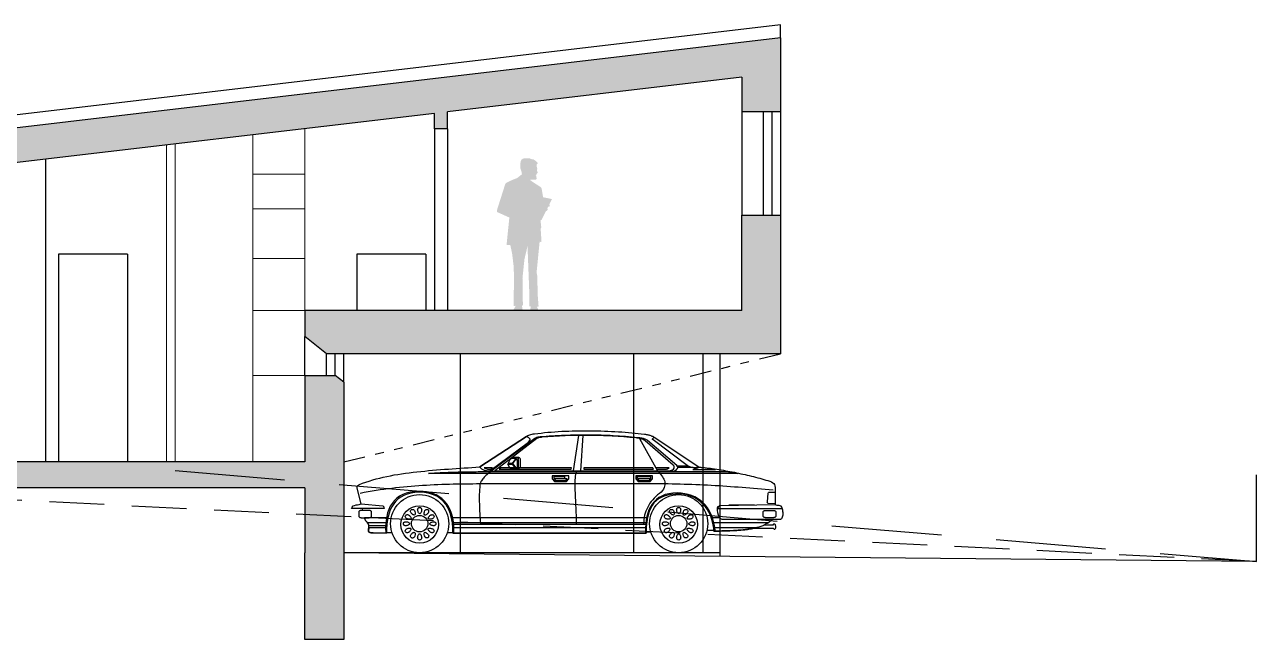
# Model space of a CAD drawing. Header units: millimetres. Extents: x 589 to 1175, y -455 to -172.
# Drawn here: x 1037.48 to 1051.72, y -382.71 to -375.61 of the extents above; entities that cross this region are included whole.
import ezdxf

# ---------------------------------------------------------------- set-up
doc = ezdxf.new("R2010")
doc.units = ezdxf.units.MM
doc.linetypes.add('DASHED', pattern=[19.05, 12.7, -6.35])
doc.linetypes.add('DIVIDE', pattern=[1.25, 0.5, -0.25, 0, -0.25, 0, -0.25])
for name, color, linetype in [('dveře', 3, 'Continuous'), ('pohled', 4, 'Continuous'), ('SRAFA', 251, 'Continuous'), ('stafaz', 252, 'Continuous'), ('ZARIZOVAKY', 251, 'Continuous'), ('ZDIVO', 1, 'Continuous')]:
    doc.layers.add(name, color=color, linetype=linetype)

# ---------------------------------------------------------------- blocks, each defined once
blk = doc.blocks.new('A$C6856461F')
for points in [[(-369.1, 79), (-365.3, 80.4), (-361.5, 81.7), (-357.6, 82.9), (-353.7, 84.2), (-349.7, 85.3), (-345.6, 86.3), (-341.5, 87.3), (-337.4, 88.2), (-333.1, 89), (-328.9, 89.9), (-324.6, 90.6), (-320.2, 91.2), (-315.8, 91.9), (-311.5, 92.5), (-307, 93.1), (-302.5, 93.6), (-298.1, 94.1), (-293.5, 94.5), (-289, 94.9), (-284.5, 95.4), (-280, 95.7), (-275.4, 96.1), (-270.8, 96.5), (-266.2, 96.7), (-261.7, 97.1), (-257.1, 97.3), (-252.6, 97.7), (-248, 98), (-243.5, 98.3), (-239, 98.6), (-234.5, 98.9), (-230, 99.3), (-175.8, 134.3), (-175.1, 134.9), (-174.3, 135.5), (-173.3, 136), (-172.1, 136.4), (-170.7, 136.7), (-169.4, 137.1), (-168, 137.3), (-166.6, 137.5), (-162.8, 138), (-159, 138.4), (-155.1, 138.8), (-151.2, 139.2), (-147.3, 139.5), (-143.3, 139.8), (-139.3, 140.1), (-135.2, 140.4), (-131.2, 140.5), (-127.1, 140.7), (-122.9, 140.8), (-118.8, 140.9), (-114.7, 141), (-110.5, 141), (-106.4, 141), (-102.2, 141), (-98.1, 141), (-94, 140.9), (-89.9, 140.8), (-85.8, 140.6), (-81.7, 140.5), (-77.7, 140.3), (-73.7, 140.1), (-69.7, 139.9), (-65.7, 139.6), (-61.9, 139.3), (-58, 139), (-54.2, 138.7), (-50.4, 138.3), (-46.8, 138), (-43.2, 137.5), (-39.6, 137.1), (-38.4, 137), (-37.4, 136.8), (-36.4, 136.7), (-35.5, 136.4), (-34.6, 136.2), (-33.8, 136), (-33.1, 135.8), (-32.2, 135.6), (-31.6, 135.3), (-30.8, 134.9), (-30, 134.6), (-29.3, 134.2), (-28.5, 133.7), (-27.6, 133.2), (-26.8, 132.6), (-25.8, 132), (23.5, 99.2), (26.1, 98.9), (28.7, 98.6), (31.2, 98.2), (33.8, 97.9), (36.4, 97.6), (39, 97.2), (41.5, 96.9), (44, 96.5), (46.6, 96.1), (49.1, 95.7), (51.7, 95.3), (54.3, 94.8), (56.7, 94.4), (59.3, 93.9), (61.8, 93.4), (64.4, 93), (66.8, 92.5), (69.4, 92), (71.8, 91.4), (74.3, 90.9), (76.8, 90.3), (79.2, 89.8), (81.7, 89.2), (84.2, 88.6), (86.6, 88.1), (89, 87.5), (91.4, 86.8), (93.8, 86.2), (96.2, 85.5), (98.6, 84.8), (101, 84.1), (103.3, 83.4), (105.6, 82.7), (107.5, 81.8), (109, 81), (110.1, 80), (110.9, 78.8), (111.3, 77.3), (111.6, 75.5), (111.7, 73.4), (111.7, 55.3)], [(-230, 99.3), (-229.6, 98.6), (-229.1, 98.1), (-228.5, 97.6), (-227.9, 97.1), (-227.2, 96.7), (-226.5, 96.3), (-225.7, 96), (-224.9, 95.6), (-224.1, 95.4), (-223.2, 95.1), (-222.4, 94.9), (-221.5, 94.8), (-220.7, 94.7), (-219.8, 94.7), (-219, 94.7), (-218.2, 94.7), (-173.7, 128), (-172.3, 129.3), (-171.7, 130.5), (-171.7, 131.4), (-172.3, 132.2), (-173.1, 132.9), (-174, 133.4), (-175.1, 133.8), (-176, 134.2), (-230, 99.3)], [(-216.8, 94.4), (-6.7, 94.4), (-5.4, 94.5), (-4.1, 94.9), (-2.9, 95.6), (-1.9, 96.5), (-1.2, 97.4), (-0.9, 98.5), (-1.2, 99.7), (-2.1, 101), (-35.8, 129.7), (-36.5, 130.1), (-37.1, 130.5), (-37.8, 130.8), (-38.5, 131.1), (-39.2, 131.4), (-39.9, 131.6), (-40.5, 131.9), (-41.2, 132.1), (-42, 132.2), (-42.7, 132.4), (-43.4, 132.5), (-44.2, 132.6), (-44.9, 132.7), (-45.7, 132.9), (-46.4, 132.9), (-47.3, 133), (-50.8, 133.4), (-54.3, 133.6), (-57.9, 134), (-61.5, 134.3), (-65, 134.5), (-68.5, 134.7), (-72, 134.9), (-75.6, 135.1), (-79.2, 135.4), (-82.7, 135.5), (-86.2, 135.6), (-89.7, 135.8), (-93.3, 135.8), (-96.8, 135.9), (-100.4, 136), (-103.9, 136), (-107.4, 136), (-110.9, 136), (-114.4, 136), (-118, 136), (-121.5, 135.9), (-125, 135.8), (-128.6, 135.7), (-132.1, 135.6), (-135.6, 135.4), (-139.1, 135.3), (-142.6, 135.1), (-146.1, 134.9), (-149.6, 134.6), (-153.1, 134.4), (-156.6, 134), (-160.1, 133.8), (-161, 133.7), (-161.8, 133.6), (-162.7, 133.5), (-163.5, 133.4), (-164.2, 133.2), (-164.9, 132.9), (-165.6, 132.6), (-166.3, 132.2), (-216.8, 94.4)], [(-212.4, 94.8), (-10.6, 94.8), (-9.4, 94.9), (-8.2, 95.4), (-6.9, 96), (-6, 96.8), (-5.3, 97.8), (-5, 98.9), (-5.3, 100), (-6.2, 101.3), (-38.6, 129.5), (-39.2, 129.9), (-39.9, 130.3), (-40.5, 130.5), (-41.1, 130.9), (-41.8, 131.1), (-42.5, 131.4), (-43.1, 131.6), (-43.8, 131.8), (-44.5, 131.9), (-45.2, 132.1), (-45.9, 132.3), (-46.6, 132.3), (-47.3, 132.5), (-48.1, 132.6), (-48.8, 132.7), (-49.6, 132.7), (-53, 133.1), (-56.4, 133.4), (-59.8, 133.6), (-63.2, 133.9), (-66.6, 134.2), (-70, 134.4), (-73.4, 134.7), (-76.8, 134.8), (-80.2, 135), (-83.6, 135.1), (-87, 135.3), (-90.3, 135.4), (-93.8, 135.5), (-97.1, 135.6), (-100.6, 135.6), (-103.9, 135.7), (-107.4, 135.7), (-110.7, 135.7), (-114.1, 135.7), (-117.5, 135.6), (-120.9, 135.6), (-124.2, 135.5), (-127.7, 135.4), (-131, 135.3), (-134.4, 135.1), (-137.8, 134.9), (-141.1, 134.8), (-144.5, 134.5), (-147.9, 134.3), (-151.3, 134), (-154.6, 133.8), (-158, 133.5), (-158.8, 133.4), (-159.6, 133.4), (-160.4, 133.2), (-161.1, 133.1), (-161.9, 132.9), (-162.6, 132.6), (-163.3, 132.3), (-163.9, 131.9), (-212.4, 94.8)], [(-121.4, 94.8), (-115.5, 135.6)], [(-113.1, 94.8), (-110.3, 135.6)], [(-45.1, 132), (-24.4, 94.7)], [(23.5, 99.3), (22.8, 99), (22.2, 98.7), (21.4, 98.5), (20.6, 98.4), (19.7, 98.3), (18.8, 98.3), (17.8, 98.3), (16.9, 98.4), (15.9, 98.5), (15, 98.7), (14, 99), (13.1, 99.3), (12.2, 99.6), (11.4, 100), (10.6, 100.5), (9.9, 101), (-29.6, 130.4), (-30.1, 130.8), (-30.3, 131.2), (-30.2, 131.6), (-30, 132.1), (-29.6, 132.5), (-29.1, 132.9), (-28.6, 133.3), (-28.1, 133.6), (23.5, 99.3)], [(-194.8, 97.3), (-197.4, 102.3), (-192.4, 102.3), (-189.1, 97.8), (-194.8, 97.3)], [(-188.2, 108.9), (-192.5, 103.2), (-197.2, 103.2), (-194.6, 107.8), (-194.3, 108.1), (-194.1, 108.5), (-193.9, 108.7), (-193.5, 108.9), (-193.3, 109.1), (-192.9, 109.3), (-192.4, 109.4), (-191.9, 109.4), (-188.2, 108.9)], [(-191.7, 110), (-186, 109.2), (-185.6, 109), (-185.4, 108.7), (-185.3, 108.3), (-185.4, 107.8), (-185.4, 99), (-185.6, 98.4), (-185.8, 98), (-186.4, 97.6), (-187.1, 97.3), (-186, 97.5), (-185.2, 97.8), (-184.5, 98), (-183.9, 98.3), (-183.4, 98.6), (-183.2, 99), (-183, 99.5), (-182.9, 100), (-182.9, 107.6), (-183, 108.3), (-183.2, 108.9), (-183.4, 109.3), (-183.8, 109.6), (-184.3, 109.8), (-184.8, 110), (-185.4, 110), (-186.1, 110), (-191.7, 110)], [(-186.5, 107.7), (-186.5, 98.2), (-188, 98.2), (-191.5, 103), (-188.2, 107.7), (-186.5, 107.7)], [(-1.4, 100.4), (10.7, 100.4), (11.3, 100.1), (11.7, 99.9), (12.3, 99.6), (12.8, 99.4), (13.3, 99.2), (13.9, 99), (14.4, 98.8), (15, 98.6), (-0.6, 98.6), (-0.8, 99.1), (-1, 99.5), (-1.2, 100), (-1.4, 100.4)], [(56.3, 94), (57, 93.8), (57.8, 93.7), (58.5, 93.6), (59.3, 93.4), (60, 93.3), (60.8, 93.2), (61.5, 93), (62.3, 92.9), (63, 92.7), (63.7, 92.6), (64.5, 92.5), (65.2, 92.3), (66, 92.2), (66.8, 92), (67.5, 91.9), (68.3, 91.7), (-289.3, 91.7), (-287, 91.9), (-284.7, 92.1), (-282.4, 92.2), (-280.1, 92.3), (-277.8, 92.5), (-275.5, 92.6), (-273.2, 92.7), (-270.9, 92.8), (-268.6, 92.9), (-266.3, 93), (-264, 93.1), (-261.7, 93.2), (-259.4, 93.2), (-257.1, 93.3), (-254.8, 93.4), (-252.5, 93.4), (-250.1, 93.5), (-247.9, 93.6), (-245.5, 93.6), (-243.3, 93.6), (-240.9, 93.6), (-238.6, 93.7), (-236.3, 93.7), (-234, 93.7), (-231.7, 93.8), (-229.5, 93.8), (-227.1, 93.8), (-224.9, 93.8), (-222.6, 93.8), (-220.3, 93.8), (-218.1, 93.8), (-215.8, 93.8), (-5, 93.8), (-4.2, 93.8), (-3.4, 93.8), (-2.5, 93.8), (-1.7, 93.8), (-0.9, 93.8), (-0.1, 93.9), (0.7, 93.9), (1.4, 94), (56.3, 94)], [(-217.1, 93.7), (-218.3, 92.9), (-219.5, 92), (-220.6, 91.1), (-221.7, 90.2), (-222.8, 89.3), (-223.8, 88.4), (-224.8, 87.5), (-225.7, 86.4), (-226.5, 85.5), (-227.3, 84.4), (-228, 83.3), (-228.6, 82.2), (-229.1, 80.9), (-229.5, 79.7), (-229.8, 78.5), (-230, 77.1), (-230.4, 71.5), (-230.5, 66.1), (-230.5, 60.5), (-230.4, 55), (-230.1, 49.5), (-229.7, 43.9), (-229.3, 38.4), (-228.9, 32.9)], [(-224.8, 98.1), (-223.9, 97.7), (-223, 97.3), (-221.9, 97), (-221, 96.8), (-219.9, 96.7), (-218.9, 96.6), (-217.9, 96.5), (-217, 96.6), (-215, 98.1), (-224.8, 98.1)], [(-195.2, 98.1), (-205.6, 98.1), (-207.5, 96.7), (-124.2, 96.7), (-124, 98.1), (-184.3, 98.1), (-184.3, 98.1), (-195.2, 98.1)], [(-185.8, 98), (-189.3, 98.1), (-189.3, 98.1), (-185.8, 98)], [(-143.4, 82.5), (-129.5, 82.5), (-126.8, 85.3), (-126.8, 88.8), (-146.1, 88.8), (-146.1, 85.3), (-143.4, 82.5)], [(-144, 85.7), (-144, 88.2), (-131.9, 88.2), (-131.9, 85.6)], [(-144, 85.6), (-142.5, 83.6), (-130.3, 83.6), (-129, 85.6), (-144, 85.6)], [(-118.3, 93.6), (-119.5, 88.4), (-120.1, 82), (-120.1, 74.6), (-119.8, 66.5), (-119.4, 57.9), (-118.9, 49.3), (-118.5, 40.8), (-118.3, 32.9)], [(-109.5, 98.1), (-109.6, 96.7), (-29.2, 96.7), (-29.9, 98.1), (-109.5, 98.1)], [(-46.9, 82.5), (-32.9, 82.5), (-30.3, 85.3), (-30.3, 88.8), (-49.5, 88.8), (-49.5, 85.3), (-46.9, 82.5)], [(-47.4, 85.7), (-47.4, 88.2), (-32.4, 88.2), (-32.4, 85.6)], [(-47.4, 85.6), (-45.9, 83.6), (-33.7, 83.6), (-32.4, 85.6), (-47.4, 85.6)], [(-23.3, 93.6), (-22.1, 92.3), (-20.9, 90.8), (-19.8, 89.4), (-18.8, 87.9), (-17.9, 86.4), (-17.1, 84.9), (-16.5, 83.4), (-16.1, 81.8), (-15.9, 80.3), (-15.9, 78.6), (-16.2, 77), (-16.7, 75.3), (-17.6, 73.7), (-18.7, 72), (-20.2, 70.2), (-22.1, 68.5), (-24.3, 66.8), (-26.3, 65), (-28.2, 63.2), (-30, 61.3), (-31.6, 59.3), (-33.1, 57.2), (-34.5, 55.1), (-35.7, 52.8), (-36.8, 50.6), (-37.8, 48.2), (-38.6, 45.8), (-39.3, 43.3), (-39.8, 40.7), (-40.2, 38.2), (-40.4, 35.5), (-40.5, 32.9)], [(-26.3, 98.1), (-25.5, 96.7), (-14.6, 96.7), (-14, 96.8), (-13.4, 96.9), (-13, 97.1), (-12.4, 97.2), (-12, 97.4), (-11.6, 97.6), (-11.3, 97.8), (-10.9, 98.1), (-26.3, 98.1)], [(42.7, 96.2), (41.4, 96.5), (40, 96.7), (38.6, 96.9), (37.3, 97), (36, 97.2), (34.8, 97.3), (33.5, 97.5), (32.3, 97.7), (31.1, 97.8), (29.9, 98), (28.7, 98), (27.6, 98.2), (26.6, 98.2), (25.5, 98.4), (24.4, 98.4), (23.5, 98.5), (22.6, 98.2), (21.8, 97.9), (21, 97.6), (20.1, 97.3), (19.2, 97.1), (18.3, 96.8), (17.4, 96.5), (16.5, 96.2), (42.7, 96.2)], [(-367, 56.6), (-371.6, 74.8), (-371.6, 75.5), (-371.6, 76.2), (-371.4, 76.9), (-371.1, 77.4), (-370.7, 77.9), (-370.2, 78.3), (-369.6, 78.7), (-369.1, 79)], [(109.3, 72.2), (104.8, 72.6), (100.2, 73), (95.7, 73.4), (91.2, 73.8), (86.7, 74.2), (82.3, 74.6), (77.8, 74.9), (73.3, 75.3), (68.9, 75.7), (64.5, 76), (60, 76.3), (55.6, 76.6), (51.1, 76.9), (46.7, 77.2), (42.3, 77.4), (37.8, 77.7), (33.3, 78), (28.9, 78.2), (24.4, 78.4), (19.9, 78.6), (15.4, 78.8), (10.8, 79), (6.3, 79.1), (1.7, 79.2), (-2.9, 79.3), (-7.5, 79.4), (-12.1, 79.5), (-16.8, 79.5), (-21.5, 79.6), (-26.3, 79.6), (-31, 79.6), (-35.8, 79.5), (-224.5, 79.5), (-229.1, 79.5), (-233.6, 79.5), (-238.1, 79.4), (-242.6, 79.4), (-247.2, 79.4), (-251.6, 79.3), (-256.1, 79.2), (-260.6, 79.2), (-265, 79), (-269.5, 79), (-273.9, 78.8), (-278.4, 78.6), (-282.8, 78.4), (-287.2, 78.2), (-291.6, 77.9), (-296.1, 77.7), (-300.5, 77.4), (-304.9, 77), (-309.3, 76.7), (-313.8, 76.4), (-318.2, 75.9), (-322.7, 75.5), (-327.2, 74.9), (-331.6, 74.4), (-336.2, 73.8), (-340.7, 73.3), (-345.2, 72.6), (-349.7, 71.9), (-354.3, 71.1), (-358.9, 70.4), (-363.5, 69.6), (-368.1, 68.7)], [(109.3, 72.2), (104.8, 72.6), (100.2, 73), (95.7, 73.4), (91.2, 73.8), (86.7, 74.2), (82.3, 74.6), (77.8, 74.9), (73.3, 75.3), (68.9, 75.7), (64.5, 76), (60, 76.3), (55.6, 76.6), (51.1, 76.9), (46.7, 77.2), (42.3, 77.4), (37.8, 77.7), (33.3, 78), (28.9, 78.2), (24.4, 78.4), (19.9, 78.6), (15.4, 78.8), (10.8, 79), (6.3, 79.1), (1.7, 79.2), (-2.9, 79.3), (-7.5, 79.4), (-12.1, 79.5), (-16.8, 79.5), (-21.5, 79.6), (-26.3, 79.6), (-31, 79.6), (-35.8, 79.5), (-224.5, 79.5), (-229.1, 79.5), (-233.6, 79.5), (-238.1, 79.4), (-242.6, 79.4), (-247.2, 79.4), (-251.6, 79.3), (-256.1, 79.2), (-260.6, 79.2), (-265, 79), (-269.5, 79), (-273.9, 78.8), (-278.4, 78.6), (-282.8, 78.4), (-287.2, 78.2), (-291.6, 77.9), (-296.1, 77.7), (-300.5, 77.4), (-304.9, 77), (-309.3, 76.7), (-313.8, 76.4), (-318.2, 75.9), (-322.7, 75.5), (-327.2, 74.9), (-331.6, 74.4), (-336.2, 73.8), (-340.7, 73.3), (-345.2, 72.6), (-349.7, 71.9), (-354.3, 71.1), (-358.9, 70.4), (-363.5, 69.6), (-368.1, 68.7)], [(108.2, 38.6), (107.9, 38.3), (106.5, 36.9), (105, 35.6), (103.3, 34.4), (101.5, 33.3), (99.5, 32.2), (97.3, 31.3), (95.2, 30.5), (92.8, 29.8), (90.4, 29.2), (87.9, 28.5), (85.3, 28), (82.7, 27.6), (80, 27.2), (77.3, 26.8), (74.6, 26.5), (71.8, 26.2), (69, 26), (66.3, 25.9), (63.5, 25.7), (60.7, 25.5), (58, 25.4), (55.4, 25.3), (52.8, 25.2), (50.1, 25.2), (47.7, 25.1), (45.3, 25), (42.9, 24.9), (40.8, 24.8), (40.6, 28.5), (40.1, 32.2), (39.3, 35.9), (38.1, 39.6), (36.7, 43.3), (34.9, 46.9), (32.8, 50.3), (30.5, 53.5), (27.7, 56.6), (24.8, 59.3), (21.5, 61.8), (18, 63.9), (14.2, 65.6), (10.1, 66.9), (5.8, 67.7), (1.2, 68), (-3.8, 67.8), (-8.4, 67.4), (-12.7, 66.6), (-16.6, 65.4), (-20.1, 64), (-23.3, 62.2), (-26.1, 60), (-28.5, 57.6), (-30.7, 54.6), (-32.6, 51.3), (-34.2, 47.6), (-35.4, 43.5), (-36.4, 39), (-37, 34), (-37.4, 28.6), (-37.5, 22.8), (-260.9, 22.8), (-261, 26.1), (-261.1, 29.6), (-261.4, 33.3), (-262, 37.2), (-262.8, 41.2), (-263.9, 45.1), (-265.3, 48.9), (-267.1, 52.6), (-269.3, 56.2), (-272, 59.4), (-275.2, 62.4), (-278.9, 64.9), (-283.2, 67), (-288.1, 68.6), (-293.7, 69.6), (-299.9, 69.9), (-305, 69.7), (-309.6, 69), (-313.9, 67.8), (-317.7, 66.3), (-321.1, 64.4), (-324.3, 62.2), (-327, 59.5), (-329.4, 56.5), (-331.5, 53.2), (-333.3, 49.6), (-334.7, 45.7), (-335.9, 41.6), (-336.8, 37.2), (-337.4, 32.6), (-337.7, 27.8), (-337.9, 22.8), (-353.2, 23), (-354.7, 23), (-356, 23.1), (-356.9, 23.5), (-357.7, 23.9), (-358.2, 24.6), (-358.5, 25.4), (-358.5, 26.5), (-358.3, 27.8), (-358.1, 29.4), (-358.1, 30.7), (-358.3, 32), (-358.7, 33.1), (-359.3, 34.2), (-360.1, 35.3), (-361, 36.2), (-362.1, 37.2), (-362.9, 40.5)], [(-267.4, 23.5), (-259.9, 23.5), (-259.9, 29.6), (-260.3, 35.3), (-261.1, 40.5), (-262.4, 45.3), (-264, 49.6), (-266, 53.5), (-268.4, 57), (-271, 60.1), (-273.9, 62.8), (-277.1, 65.1), (-280.4, 67), (-284, 68.5), (-287.7, 69.6), (-291.5, 70.4), (-295.5, 70.8), (-299.4, 70.9), (-305.1, 70.7), (-310.2, 70.1), (-314.8, 69), (-319, 67.4), (-322.7, 65.4), (-325.9, 63), (-328.8, 60.2), (-331.3, 57.1), (-333.3, 53.7), (-335.1, 50), (-336.4, 46), (-337.4, 41.8), (-338.1, 37.5), (-338.6, 32.9), (-338.7, 28.3), (-338.6, 23.5)], [(-299.4, 67.2), (-296, 67), (-292.7, 66.5), (-289.5, 65.7), (-286.4, 64.6), (-283.5, 63.2), (-280.7, 61.5), (-278.1, 59.5), (-275.7, 57.3), (-273.5, 54.9), (-271.6, 52.4), (-269.9, 49.6), (-268.5, 46.6), (-267.3, 43.6), (-266.5, 40.4), (-266, 37), (-265.8, 33.6), (-266, 30.2), (-266.5, 26.8), (-267.3, 23.7), (-268.5, 20.6), (-269.9, 17.6), (-271.6, 14.8), (-273.5, 12.3), (-275.7, 9.9), (-278.1, 7.7), (-280.7, 5.8), (-283.5, 4), (-286.4, 2.7), (-289.5, 1.5), (-292.7, 0.7), (-296, 0.2), (-299.4, 0), (-302.9, 0.2), (-306.2, 0.7), (-309.4, 1.5), (-312.5, 2.7), (-315.4, 4), (-318.2, 5.8), (-320.8, 7.7), (-323.2, 9.9), (-325.4, 12.3), (-327.3, 14.8), (-329, 17.6), (-330.4, 20.6), (-331.6, 23.7), (-332.4, 26.8), (-332.9, 30.2), (-333.1, 33.6), (-332.9, 37), (-332.4, 40.4), (-331.6, 43.6), (-330.4, 46.6), (-329, 49.6), (-327.3, 52.4), (-325.4, 54.9), (-323.2, 57.3), (-320.8, 59.5), (-318.2, 61.5), (-315.4, 63.2), (-312.5, 64.6), (-309.4, 65.7), (-306.2, 66.5), (-302.9, 67), (-299.4, 67.2)], [(32.7, 26.1), (42.2, 26.3), (41.4, 31.5), (40.3, 36.3), (39, 40.7), (37.3, 44.9), (35.4, 48.7), (33.2, 52.1), (30.8, 55.4), (28.1, 58.2), (25.2, 60.6), (22, 62.8), (18.6, 64.7), (15, 66.3), (11.2, 67.4), (7.1, 68.3), (2.9, 68.9), (-1.6, 69.1), (-6.7, 68.9), (-11.3, 68.3), (-15.5, 67.2), (-19.3, 65.6), (-22.7, 63.8), (-25.7, 61.6), (-28.4, 59), (-30.7, 56.1), (-32.7, 53), (-34.3, 49.5), (-35.7, 45.8), (-36.7, 41.8), (-37.5, 37.6), (-38, 33.3), (-38.3, 28.7), (-38.3, 24)], [(0, 67.2), (3.4, 67), (6.8, 66.5), (9.9, 65.7), (13, 64.6), (16, 63.2), (18.8, 61.5), (21.3, 59.5), (23.7, 57.3), (25.9, 54.9), (27.9, 52.4), (29.6, 49.6), (30.9, 46.6), (32.1, 43.6), (32.9, 40.4), (33.4, 37), (33.6, 33.6), (33.4, 30.2), (32.9, 26.8), (32.1, 23.7), (30.9, 20.6), (29.6, 17.6), (27.9, 14.8), (25.9, 12.3), (23.7, 9.9), (21.3, 7.7), (18.8, 5.8), (16, 4), (13, 2.7), (9.9, 1.5), (6.8, 0.7), (3.4, 0.2), (0, 0), (-3.4, 0.2), (-6.8, 0.7), (-9.9, 1.5), (-13, 2.7), (-16, 4), (-18.8, 5.8), (-21.3, 7.7), (-23.7, 9.9), (-25.9, 12.3), (-27.9, 14.8), (-29.6, 17.6), (-30.9, 20.6), (-32.1, 23.7), (-32.9, 26.8), (-33.4, 30.2), (-33.6, 33.6), (-33.4, 37), (-32.9, 40.4), (-32.1, 43.6), (-30.9, 46.6), (-29.6, 49.6), (-27.9, 52.4), (-25.9, 54.9), (-23.7, 57.3), (-21.3, 59.5), (-18.8, 61.5), (-16, 63.2), (-13, 64.6), (-9.9, 65.7), (-6.8, 66.5), (-3.4, 67), (0, 67.2)], [(111.7, 56.7), (103.6, 56.9), (103, 57.1), (102.6, 57.6), (102.5, 58.2), (102.6, 58.9), (103.7, 68.9), (104, 69.5), (104.4, 69.9), (105, 70.2), (105.6, 70.2), (111.7, 70.2), (111.7, 56.7)], [(-340.5, 51), (-378.1, 51.1), (-377.5, 52.8), (-376.3, 54.1), (-374.7, 54.8), (-372.9, 55.3), (-371.1, 55.6), (-369.4, 55.8), (-368, 56.1), (-367.2, 56.6), (-341.9, 54.1), (-341.4, 53.8), (-341, 53.2), (-340.7, 52.3), (-340.5, 51)], [(-357.8, 49), (-366.9, 49), (-367.5, 49), (-368.1, 48.8), (-368.5, 48.6), (-368.9, 48.4), (-369.3, 48), (-369.6, 47.7), (-369.7, 47.3), (-369.8, 46.8), (-369.8, 42.8), (-369.7, 42.3), (-369.6, 41.9), (-369.3, 41.5), (-368.9, 41.2), (-368.5, 40.9), (-368.1, 40.7), (-367.5, 40.6), (-366.9, 40.5), (-357.8, 40.5), (-357.2, 40.6), (-356.7, 40.7), (-356.2, 40.9), (-355.7, 41.2), (-355.4, 41.5), (-355.1, 41.9), (-354.9, 42.3), (-354.9, 42.8), (-354.9, 46.8), (-354.9, 47.3), (-355.1, 47.7), (-355.4, 48), (-355.7, 48.4), (-356.2, 48.6), (-356.7, 48.8), (-357.2, 49), (-357.8, 49)], [(-365.1, 49), (-365.6, 51.1)], [(-315.7, 43), (-315.4, 43.4), (-315.1, 43.7), (-314.7, 43.9), (-314.2, 44), (-313.8, 44.1), (-313.3, 44.1), (-312.8, 44), (-312.3, 43.8), (-311.9, 43.4), (-311.2, 42.9), (-310.7, 42.4), (-310.2, 41.8), (-309.7, 41.2), (-309.4, 40.5), (-309.3, 40), (-309.4, 39.5), (-309.7, 39.2), (-310.3, 39), (-311, 38.9), (-311.8, 39), (-312.6, 39), (-313.4, 39.2), (-314.1, 39.4), (-314.6, 39.7), (-315.4, 40.4), (-315.8, 41.2), (-316, 42.1), (-315.7, 43)], [(-308.8, 49.9), (-308.4, 50.1), (-308, 50.2), (-307.5, 50.2), (-307.1, 50.1), (-306.6, 49.9), (-306.2, 49.6), (-305.8, 49.3), (-305.5, 48.8), (-305, 47.6), (-304.6, 46.1), (-304.6, 44.6), (-305.1, 43.7), (-305.6, 43.6), (-306.1, 43.7), (-306.8, 44), (-307.5, 44.4), (-308.1, 44.9), (-308.7, 45.5), (-309.2, 46), (-309.5, 46.5), (-309.9, 47.5), (-309.9, 48.4), (-309.5, 49.3), (-308.8, 49.9)], [(-299.4, 43.2), (-297.5, 43), (-295.7, 42.5), (-294.1, 41.6), (-292.7, 40.4), (-291.6, 39), (-290.7, 37.4), (-290.1, 35.6), (-289.9, 33.7), (-290.1, 31.8), (-290.7, 30), (-291.6, 28.3), (-292.7, 27), (-294.1, 25.8), (-295.7, 24.9), (-297.5, 24.3), (-299.4, 24.1), (-301.4, 24.3), (-303.2, 24.9), (-304.8, 25.8), (-306.2, 27), (-307.3, 28.3), (-308.2, 30), (-308.8, 31.8), (-309, 33.7), (-308.8, 35.6), (-308.2, 37.4), (-307.3, 39), (-306.2, 40.4), (-304.8, 41.6), (-303.2, 42.5), (-301.4, 43), (-299.4, 43.2)], [(-299.4, 52.5), (-298.9, 52.4), (-298.5, 52.3), (-298.1, 52.1), (-297.7, 51.7), (-297.5, 51.3), (-297.3, 50.9), (-297.1, 50.4), (-297, 49.9), (-297.1, 49.3), (-297.2, 48.6), (-297.4, 47.7), (-297.7, 47), (-298, 46.3), (-298.4, 45.8), (-298.8, 45.3), (-299.2, 45.2), (-299.7, 45.3), (-300.2, 45.8), (-300.6, 46.3), (-301, 47), (-301.3, 47.7), (-301.5, 48.6), (-301.6, 49.3), (-301.7, 49.9), (-301.6, 50.4), (-301.5, 50.9), (-301.3, 51.3), (-301, 51.7), (-300.7, 52.1), (-300.3, 52.3), (-299.9, 52.4), (-299.4, 52.5)], [(-290, 49.9), (-289.3, 49.3), (-289, 48.4), (-289, 47.5), (-289.3, 46.5), (-289.6, 46), (-290.1, 45.4), (-290.7, 44.9), (-291.2, 44.3), (-291.9, 43.8), (-292.5, 43.6), (-293.1, 43.4), (-293.5, 43.6), (-294, 44.5), (-294, 46), (-293.8, 47.5), (-293.3, 48.8), (-293, 49.2), (-292.7, 49.5), (-292.2, 49.8), (-291.8, 50), (-291.4, 50.1), (-290.9, 50.1), (-290.5, 50.1), (-290, 49.9)], [(-283.1, 43), (-282.8, 42.1), (-282.9, 41.2), (-283.4, 40.3), (-284.1, 39.7), (-284.7, 39.4), (-285.4, 39.2), (-286.1, 39), (-287, 38.8), (-287.7, 38.8), (-288.4, 38.8), (-289, 39), (-289.3, 39.3), (-289.4, 39.8), (-289.3, 40.3), (-289, 41), (-288.6, 41.6), (-288.1, 42.3), (-287.5, 42.9), (-287, 43.4), (-286.5, 43.7), (-286, 43.9), (-285.5, 44), (-285, 44.1), (-284.6, 44), (-284.1, 43.9), (-283.7, 43.7), (-283.4, 43.4), (-283.1, 43)], [(-16.3, 43), (-16, 43.4), (-15.6, 43.7), (-15.2, 43.9), (-14.7, 44), (-14.3, 44.1), (-13.9, 44.1), (-13.4, 44), (-12.9, 43.8), (-12.4, 43.4), (-11.8, 42.9), (-11.3, 42.4), (-10.7, 41.8), (-10.2, 41.2), (-9.9, 40.5), (-9.8, 40), (-9.9, 39.5), (-10.3, 39.2), (-10.8, 39), (-11.5, 38.9), (-12.3, 39), (-13.1, 39), (-13.9, 39.2), (-14.6, 39.4), (-15.2, 39.7), (-15.9, 40.4), (-16.4, 41.2), (-16.5, 42.1), (-16.3, 43)], [(-9.4, 49.9), (-9, 50.1), (-8.5, 50.2), (-8, 50.2), (-7.6, 50.1), (-7.1, 49.9), (-6.7, 49.6), (-6.4, 49.3), (-6, 48.8), (-5.6, 47.6), (-5.1, 46.1), (-5.1, 44.6), (-5.6, 43.7), (-6.1, 43.6), (-6.7, 43.7), (-7.3, 44), (-8, 44.4), (-8.6, 44.9), (-9.3, 45.5), (-9.7, 46), (-10.1, 46.5), (-10.4, 47.5), (-10.4, 48.4), (-10.1, 49.3), (-9.4, 49.9)], [(0, 43.2), (1.9, 43), (3.7, 42.5), (5.4, 41.6), (6.7, 40.4), (7.9, 39), (8.8, 37.4), (9.3, 35.6), (9.5, 33.7), (9.3, 31.8), (8.8, 30), (7.9, 28.3), (6.7, 27), (5.4, 25.8), (3.7, 24.9), (1.9, 24.3), (0, 24.1), (-1.9, 24.3), (-3.7, 24.9), (-5.4, 25.8), (-6.7, 27), (-7.9, 28.3), (-8.8, 30), (-9.3, 31.8), (-9.5, 33.7), (-9.3, 35.6), (-8.8, 37.4), (-7.9, 39), (-6.7, 40.4), (-5.4, 41.6), (-3.7, 42.5), (-1.9, 43), (0, 43.2)], [(0.1, 52.5), (0.5, 52.4), (1, 52.3), (1.4, 52.1), (1.7, 51.7), (2, 51.3), (2.2, 50.9), (2.3, 50.4), (2.4, 49.9), (2.3, 49.3), (2.3, 48.6), (2.1, 47.7), (1.8, 47), (1.4, 46.3), (1.1, 45.8), (0.7, 45.3), (0.2, 45.2), (-0.3, 45.3), (-0.8, 45.8), (-1.2, 46.3), (-1.5, 47), (-1.9, 47.7), (-2.1, 48.6), (-2.2, 49.3), (-2.3, 49.9), (-2.2, 50.4), (-2.1, 50.9), (-1.9, 51.3), (-1.6, 51.7), (-1.2, 52.1), (-0.8, 52.3), (-0.4, 52.4), (0.1, 52.5)], [(9.5, 49.9), (10.2, 49.3), (10.5, 48.4), (10.5, 47.5), (10.2, 46.5), (9.8, 46), (9.3, 45.4), (8.8, 44.9), (8.2, 44.3), (7.5, 43.8), (6.9, 43.6), (6.4, 43.4), (5.9, 43.6), (5.4, 44.5), (5.4, 46), (5.7, 47.5), (6.2, 48.8), (6.4, 49.2), (6.8, 49.5), (7.2, 49.8), (7.6, 50), (8.1, 50.1), (8.6, 50.1), (9, 50.1), (9.5, 49.9)], [(16.3, 43), (16.6, 42.1), (16.5, 41.2), (16.1, 40.3), (15.3, 39.7), (14.7, 39.4), (14.1, 39.2), (13.3, 39), (12.5, 38.8), (11.7, 38.8), (11, 38.8), (10.5, 39), (10.2, 39.3), (10, 39.8), (10.2, 40.3), (10.4, 41), (10.8, 41.6), (11.3, 42.3), (11.9, 42.9), (12.5, 43.4), (13, 43.7), (13.4, 43.9), (13.9, 44), (14.4, 44.1), (14.9, 44), (15.3, 43.9), (15.7, 43.7), (16.1, 43.4), (16.3, 43)], [(120.3, 47.3), (120.4, 46.3), (120.3, 43.5), (119.8, 41), (119, 39.3), (117.9, 38.6), (50.2, 38.6), (48.6, 39.3), (47.3, 41), (46.1, 43.5), (45.3, 46.3), (44.9, 49.1), (44.9, 51.6), (45.5, 53.3), (46.7, 54), (46.7, 54), (46.7, 53.9)], [(45.1, 51), (119.9, 51.1), (119.4, 52.8), (118.5, 53.8), (117.5, 54.4), (116.3, 54.7), (115.1, 54.7), (113.9, 54.8), (112.7, 54.9), (111.7, 55.3), (48, 54.1), (47.3, 54), (46.9, 53.8), (46.4, 53.6), (46.1, 53.2), (45.8, 52.8), (45.6, 52.3), (45.3, 51.7), (45.1, 51)], [(48, 54.1), (46.8, 54.1), (46.6, 53.6), (46.6, 53.6)], [(100.4, 49), (109.6, 49), (110.2, 49), (110.7, 48.8), (111.2, 48.6), (111.6, 48.4), (112, 48), (112.2, 47.7), (112.4, 47.3), (112.4, 46.8), (112.4, 42.8), (112.4, 42.3), (112.2, 41.9), (112, 41.5), (111.6, 41.2), (111.2, 40.9), (110.7, 40.7), (110.2, 40.6), (109.6, 40.5), (100.4, 40.5), (99.9, 40.6), (99.3, 40.7), (98.9, 40.9), (98.4, 41.2), (98, 41.5), (97.8, 41.9), (97.6, 42.3), (97.6, 42.8), (97.6, 46.8), (97.6, 47.3), (97.8, 47.7), (98, 48), (98.4, 48.4), (98.9, 48.6), (99.3, 48.8), (99.9, 49), (100.4, 49)], [(120.4, 46.8), (120.4, 46.8), (120.3, 47.9), (120.3, 49.3), (120, 50.4), (119.8, 51), (119.8, 51.1)], [(-359.6, 34.7), (-359.9, 35.1), (-360.2, 35.4), (-360.4, 35.7), (-360.7, 36), (-361.1, 36.3), (-361.4, 36.6), (-361.7, 36.9), (-362.1, 37.2), (-363, 40.7), (-336.1, 40.7), (-336.4, 39.3), (-336.6, 37.8), (-336.9, 36.2), (-337.1, 34.7), (-359.6, 34.7)], [(-358.2, 31.7), (-337.7, 31.7), (-338, 22.8), (-354.5, 23), (-356.6, 23.3), (-357.8, 23.9), (-358.4, 25), (-358.5, 26.3), (-358.4, 27.6), (-358.1, 29.1), (-358, 30.5), (-358.2, 31.7)], [(-358.2, 28.7), (-358.2, 28.5), (-358.2, 28.3), (-358.2, 28.1), (-358.3, 27.8), (-358.5, 26.5), (-358.5, 25.4), (-358.2, 24.6), (-357.7, 23.9), (-356.9, 23.5), (-356, 23.1), (-354.7, 23), (-353.2, 23), (-337.9, 22.8), (-337.9, 24.3), (-337.8, 25.8), (-337.8, 27.3), (-337.7, 28.7), (-358.2, 28.7)], [(-357.2, 40.6), (-357.2, 40.6)], [(-318.2, 33.6), (-318.2, 34.1), (-318, 34.5), (-317.8, 34.9), (-317.5, 35.3), (-317.1, 35.5), (-316.7, 35.7), (-316.2, 35.9), (-315.6, 35.9), (-315, 35.9), (-314.3, 35.8), (-313.6, 35.6), (-312.8, 35.3), (-312.1, 35), (-311.5, 34.6), (-311.1, 34.2), (-311, 33.7), (-311.1, 33.3), (-311.5, 32.8), (-312.1, 32.4), (-312.8, 32), (-313.6, 31.7), (-314.3, 31.5), (-315, 31.3), (-315.6, 31.3), (-316.2, 31.3), (-316.7, 31.5), (-317.1, 31.7), (-317.5, 32), (-317.8, 32.3), (-318, 32.7), (-318.2, 33.1), (-318.2, 33.6)], [(-280.6, 33.6), (-280.7, 33.1), (-280.8, 32.7), (-281, 32.3), (-281.3, 32), (-281.7, 31.7), (-282.2, 31.5), (-282.6, 31.3), (-283.1, 31.3), (-283.7, 31.3), (-284.5, 31.4), (-285.2, 31.6), (-286, 31.9), (-286.7, 32.2), (-287.3, 32.6), (-287.6, 33), (-287.8, 33.5), (-287.6, 34), (-287.2, 34.4), (-286.7, 34.8), (-286, 35.2), (-285.2, 35.5), (-284.5, 35.7), (-283.8, 35.9), (-283.2, 35.9), (-282.6, 35.9), (-282.2, 35.7), (-281.7, 35.5), (-281.3, 35.3), (-281, 34.9), (-280.8, 34.5), (-280.7, 34.1), (-280.6, 33.6)], [(-261.6, 34.7), (-261.8, 36.2), (-262.1, 37.7), (-262.3, 39.2), (-262.7, 40.7), (-36, 40.8), (-36.3, 39.4), (-36.5, 37.9), (-36.7, 36.3), (-36.9, 34.7), (-261.6, 34.7)], [(-261, 28.7), (-261, 27.2), (-260.9, 25.7), (-260.9, 24.2), (-260.9, 22.8), (-37.5, 22.8), (-37.5, 24.3), (-37.5, 25.8), (-37.5, 27.3), (-37.4, 28.7), (-261, 28.7)], [(-260.3, 32.9), (-37.7, 32.9)], [(-18.8, 33.6), (-18.7, 34.1), (-18.6, 34.5), (-18.4, 34.9), (-18, 35.3), (-17.6, 35.5), (-17.2, 35.7), (-16.7, 35.9), (-16.2, 35.9), (-15.6, 35.9), (-14.9, 35.8), (-14.1, 35.6), (-13.3, 35.3), (-12.6, 35), (-12.1, 34.6), (-11.7, 34.2), (-11.5, 33.7), (-11.7, 33.3), (-12.1, 32.8), (-12.6, 32.4), (-13.3, 32), (-14.1, 31.7), (-14.9, 31.5), (-15.6, 31.3), (-16.2, 31.3), (-16.7, 31.3), (-17.2, 31.5), (-17.6, 31.7), (-18, 32), (-18.4, 32.3), (-18.6, 32.7), (-18.7, 33.1), (-18.8, 33.6)], [(18.9, 33.6), (18.8, 33.1), (18.7, 32.7), (18.5, 32.3), (18.1, 32), (17.7, 31.7), (17.3, 31.5), (16.8, 31.3), (16.3, 31.3), (15.7, 31.3), (15, 31.4), (14.2, 31.6), (13.4, 31.9), (12.8, 32.2), (12.1, 32.6), (11.8, 33), (11.7, 33.5), (11.8, 34), (12.2, 34.4), (12.8, 34.8), (13.4, 35.2), (14.2, 35.5), (15, 35.7), (15.6, 35.9), (16.3, 35.9), (16.8, 35.9), (17.3, 35.7), (17.7, 35.5), (18.1, 35.3), (18.5, 34.9), (18.7, 34.5), (18.8, 34.1), (18.9, 33.6)], [(39.6, 34.7), (39.2, 36.2), (38.8, 37.7), (38.3, 39.2), (37.7, 40.7), (47.5, 40.7)], [(108.2, 38.6), (107.9, 38.3), (107.2, 37.5), (106.4, 36.7), (105.6, 36), (104.7, 35.3), (103.8, 34.7), (39.6, 34.7)], [(40.5, 28.7), (40.6, 27.8), (40.7, 26.8), (40.8, 25.8), (40.8, 24.8), (42, 24.9), (43.3, 25), (44.6, 25), (46, 25), (47.3, 25.1), (48.8, 25.2), (50.2, 25.2), (51.7, 25.2), (53.1, 25.2), (54.6, 25.3), (56.1, 25.4), (57.7, 25.4), (59.2, 25.5), (60.8, 25.6), (62.4, 25.7), (63.9, 25.7), (65.5, 25.8), (67.1, 25.9), (68.7, 26), (70.2, 26.1), (71.9, 26.3), (73.5, 26.4), (75.1, 26.5), (76.6, 26.7), (78.2, 26.9), (79.7, 27.1), (81.3, 27.4), (82.8, 27.6), (84.3, 27.8), (85.8, 28.1), (87.3, 28.4), (88.7, 28.7), (40.5, 28.7)], [(76.6, 28.7), (73.5, 28.3)], [(86.9, 28.3), (109.3, 28.3), (110, 27.6), (110.6, 27.2), (111.1, 27.2), (111.5, 27.5), (111.9, 28.1), (112.2, 28.7), (112.3, 29.5), (112.4, 30.2), (112.3, 30.9), (112.1, 31.7), (111.8, 32.3), (111.3, 32.9), (110.9, 33.1), (110.3, 33.1), (109.7, 32.9), (109, 32.1), (102.2, 32.1), (97.8, 31.5)], [(99.9, 40.6), (99.9, 40.6)], [(-338.6, 23.5), (-331.5, 23.5)], [(-315.7, 24.1), (-316, 25), (-315.8, 26), (-315.4, 26.9), (-314.6, 27.5), (-314.1, 27.8), (-313.4, 28), (-312.6, 28.3), (-311.8, 28.4), (-311, 28.5), (-310.4, 28.4), (-309.8, 28.3), (-309.5, 27.9), (-309.3, 27.4), (-309.5, 26.9), (-309.8, 26.2), (-310.2, 25.5), (-310.7, 24.9), (-311.3, 24.3), (-311.9, 23.8), (-312.3, 23.5), (-312.8, 23.3), (-313.3, 23.1), (-313.8, 23.1), (-314.3, 23.2), (-314.7, 23.3), (-315.1, 23.5), (-315.4, 23.8), (-315.7, 24.1)], [(-308.8, 17.3), (-309.5, 18), (-309.9, 18.8), (-309.9, 19.8), (-309.5, 20.7), (-309.2, 21.2), (-308.7, 21.8), (-308.2, 22.4), (-307.5, 22.9), (-306.9, 23.3), (-306.3, 23.6), (-305.8, 23.7), (-305.3, 23.6), (-304.7, 22.7), (-304.7, 21.2), (-305, 19.6), (-305.5, 18.4), (-305.8, 18), (-306.2, 17.6), (-306.6, 17.4), (-307, 17.1), (-307.5, 17), (-307.9, 17), (-308.4, 17.1), (-308.8, 17.3)], [(-299.4, 14.7), (-299.9, 14.8), (-300.3, 15), (-300.7, 15.2), (-301, 15.6), (-301.3, 15.9), (-301.5, 16.3), (-301.6, 16.8), (-301.7, 17.4), (-301.6, 18), (-301.6, 18.7), (-301.4, 19.5), (-301.1, 20.2), (-300.8, 20.9), (-300.4, 21.5), (-300, 21.9), (-299.5, 22), (-299, 21.9), (-298.6, 21.5), (-298.1, 20.9), (-297.8, 20.2), (-297.5, 19.5), (-297.3, 18.7), (-297.1, 18), (-297, 17.4), (-297.1, 16.8), (-297.3, 16.3), (-297.5, 15.9), (-297.7, 15.6), (-298.1, 15.2), (-298.5, 15), (-298.9, 14.8), (-299.4, 14.7)], [(-290, 17.4), (-290.4, 17.1), (-290.9, 17.1), (-291.4, 17.1), (-291.8, 17.1), (-292.2, 17.4), (-292.6, 17.6), (-292.9, 18), (-293.2, 18.4), (-293.8, 19.6), (-294.2, 21.2), (-294.2, 22.6), (-293.7, 23.5), (-293.2, 23.7), (-292.7, 23.5), (-292, 23.3), (-291.4, 22.8), (-290.7, 22.3), (-290.1, 21.7), (-289.6, 21.2), (-289.2, 20.7), (-288.9, 19.8), (-289, 18.8), (-289.3, 18), (-290, 17.4)], [(-283.1, 24.2), (-283.3, 23.9), (-283.7, 23.5), (-284.1, 23.3), (-284.6, 23.2), (-285, 23.1), (-285.5, 23.2), (-286, 23.3), (-286.5, 23.5), (-287, 23.9), (-287.6, 24.3), (-288.1, 24.8), (-288.7, 25.4), (-289.1, 26.1), (-289.4, 26.7), (-289.5, 27.2), (-289.4, 27.7), (-289.1, 28.1), (-288.5, 28.3), (-287.8, 28.3), (-287, 28.3), (-286.2, 28.2), (-285.4, 28), (-284.7, 27.8), (-284.1, 27.5), (-283.4, 26.9), (-282.9, 26), (-282.8, 25.1), (-283.1, 24.2)], [(-38.3, 24), (-32.2, 24.2)], [(-16.3, 24.1), (-16.5, 25), (-16.4, 26), (-15.9, 26.9), (-15.2, 27.5), (-14.6, 27.8), (-13.9, 28), (-13.2, 28.3), (-12.3, 28.4), (-11.6, 28.5), (-10.9, 28.4), (-10.4, 28.3), (-10, 27.9), (-9.9, 27.4), (-10, 26.9), (-10.4, 26.2), (-10.8, 25.5), (-11.3, 24.9), (-11.9, 24.3), (-12.4, 23.8), (-12.9, 23.5), (-13.4, 23.3), (-13.9, 23.1), (-14.3, 23.1), (-14.8, 23.2), (-15.2, 23.3), (-15.6, 23.5), (-16, 23.8), (-16.3, 24.1)], [(-9.3, 17.3), (-10, 18), (-10.4, 18.8), (-10.4, 19.8), (-10.1, 20.7), (-9.7, 21.2), (-9.3, 21.8), (-8.7, 22.4), (-8.1, 22.9), (-7.5, 23.3), (-6.9, 23.6), (-6.3, 23.7), (-5.8, 23.6), (-5.3, 22.7), (-5.3, 21.2), (-5.6, 19.6), (-6, 18.4), (-6.4, 18), (-6.7, 17.6), (-7.1, 17.4), (-7.5, 17.1), (-8, 17), (-8.4, 17), (-8.9, 17.1), (-9.3, 17.3)], [(0.1, 14.7), (-0.4, 14.8), (-0.8, 15), (-1.2, 15.2), (-1.6, 15.6), (-1.9, 15.9), (-2.1, 16.3), (-2.2, 16.8), (-2.3, 17.4), (-2.2, 18), (-2.1, 18.7), (-1.9, 19.5), (-1.6, 20.2), (-1.3, 20.9), (-1, 21.5), (-0.5, 21.9), (-0.1, 22), (0.4, 21.9), (0.9, 21.5), (1.3, 20.9), (1.6, 20.2), (2, 19.5), (2.2, 18.7), (2.3, 18), (2.4, 17.4), (2.3, 16.8), (2.2, 16.3), (2, 15.9), (1.7, 15.6), (1.4, 15.2), (1, 15), (0.5, 14.8), (0.1, 14.7)], [(9.5, 17.4), (9.1, 17.1), (8.6, 17.1), (8.1, 17.1), (7.7, 17.1), (7.3, 17.4), (6.9, 17.6), (6.5, 18), (6.2, 18.4), (5.7, 19.6), (5.3, 21.2), (5.3, 22.6), (5.8, 23.5), (6.2, 23.7), (6.8, 23.5), (7.5, 23.3), (8.1, 22.8), (8.8, 22.3), (9.3, 21.7), (9.9, 21.2), (10.2, 20.7), (10.6, 19.8), (10.5, 18.8), (10.2, 18), (9.5, 17.4)], [(16.4, 24.2), (16.1, 23.9), (15.8, 23.5), (15.4, 23.3), (14.9, 23.2), (14.4, 23.1), (13.9, 23.2), (13.4, 23.3), (13, 23.5), (12.5, 23.9), (11.9, 24.3), (11.3, 24.8), (10.8, 25.4), (10.4, 26.1), (10, 26.7), (9.9, 27.2), (10, 27.7), (10.4, 28.1), (11, 28.3), (11.7, 28.3), (12.5, 28.3), (13.2, 28.2), (14.1, 28), (14.7, 27.8), (15.3, 27.5), (16.1, 26.9), (16.5, 26), (16.7, 25.1), (16.4, 24.2)]]:
    blk.add_lwpolyline(points)
for centre in [(-299.4, 32.7), (0, 32.7)]:
    blk.add_circle(centre, 21.7)

msp = doc.modelspace()

# ---------------------------------------------------------------- hatches: boundary and pattern name
at = {"layer": 'SRAFA'}
h = msp.add_hatch(color=256, dxfattribs=at)
h.paths.add_polyline_path([(1042.218, -376.631), (1042.218, -376.808), (1042.368, -376.808), (1042.368, -376.614), (1045.768, -376.213), (1045.768, -376.608), (1046.218, -376.608), (1046.218, -375.757), (1029.522, -377.726), (1029.54, -377.876), (1029.868, -378.002), (1029.868, -380.658), (1029.868, -380.731), (1030.168, -380.746), (1030.168, -380.658), (1030.168, -378.052)])
h.paths.add_polyline_path([(1046.218, -379.408), (1046.218, -377.808), (1045.768, -377.808), (1045.768, -378.908), (1040.718, -378.908), (1040.718, -379.208), (1040.968, -379.408)], flags=17)
h.paths.add_polyline_path([(1041.168, -379.738), (1041.068, -379.658), (1040.718, -379.658), (1040.718, -380.658), (1032.268, -380.658), (1032.268, -380.85), (1034.468, -380.958), (1040.718, -380.958), (1040.718, -381.266), (1041.168, -381.288)])
h.paths.add_polyline_path([(1032.668, -380.958), (1034.468, -380.958), (1032.268, -380.85), (1032.268, -381.958), (1032.668, -381.958)])
h.paths.add_polyline_path([(1030.168, -380.658), (1030.168, -380.746), (1032.268, -380.85), (1032.268, -380.658)])
h.paths.add_polyline_path([(1029.868, -380.731), (1029.868, -380.758), (1029.868, -380.958), (1029.868, -381.958), (1030.168, -381.958), (1030.168, -380.746)])
h.paths.add_polyline_path([(1040.718, -381.708), (1040.718, -382.708), (1041.168, -382.708), (1041.168, -381.708), (1041.168, -381.288), (1040.718, -381.266)])
at = {"layer": 'stafaz'}
msp.add_hatch(color=256, dxfattribs=at).paths.add_polyline_path([(1043.575, -377.621), (1043.472, -377.6), (1043.456, -377.505), (1043.451, -377.491), (1043.443, -377.482), (1043.419, -377.466), (1043.382, -377.443), (1043.324, -377.403), (1043.327, -377.395), (1043.387, -377.396), (1043.398, -377.387), (1043.393, -377.353), (1043.383, -377.35), (1043.394, -377.346), (1043.397, -377.33), (1043.405, -377.324), (1043.408, -377.321), (1043.408, -377.312), (1043.4, -377.282), (1043.407, -377.276), (1043.399, -377.248), (1043.4, -377.211), (1043.401, -377.219), (1043.407, -377.214), (1043.41, -377.204), (1043.388, -377.181), (1043.36, -377.163), (1043.34, -377.16), (1043.313, -377.149), (1043.292, -377.149), (1043.261, -377.151, 0.425634), (1043.211, -377.196), (1043.21, -377.232), (1043.208, -377.262), (1043.224, -377.308), (1043.227, -377.335), (1043.171, -377.379), (1043.135, -377.392), (1043.112, -377.402), (1043.069, -377.422), (1043.046, -377.433), (1043.036, -377.443), (1042.941, -377.742), (1042.939, -377.757), (1042.939, -377.77), (1043.07, -377.829), (1043.082, -377.833), (1043.05, -378.15), (1043.093, -378.152), (1043.114, -378.252), (1043.13, -378.382), (1043.136, -378.505), (1043.136, -378.623), (1043.13, -378.755), (1043.13, -378.859), (1043.157, -378.853), (1043.141, -378.88), (1043.115, -378.923), (1043.112, -378.934), (1043.115, -378.943), (1043.134, -378.948), (1043.167, -378.945), (1043.208, -378.938), (1043.218, -378.924), (1043.221, -378.931), (1043.238, -378.92), (1043.233, -378.89), (1043.228, -378.852), (1043.239, -378.848), (1043.235, -378.695), (1043.234, -378.534), (1043.248, -378.398), (1043.257, -378.313), (1043.292, -378.166), (1043.303, -378.449), (1043.308, -378.578), (1043.314, -378.74), (1043.314, -378.859), (1043.331, -378.864), (1043.319, -378.918), (1043.324, -378.942), (1043.346, -378.947), (1043.364, -378.968), (1043.397, -378.981), (1043.438, -378.981), (1043.473, -378.976), (1043.468, -378.959), (1043.417, -378.903), (1043.401, -378.864), (1043.42, -378.862), (1043.411, -378.746), (1043.404, -378.504), (1043.397, -378.469), (1043.432, -378.112), (1043.449, -378.119), (1043.453, -378.103), (1043.444, -377.961), (1043.451, -377.949), (1043.443, -377.873), (1043.443, -377.862), (1043.454, -377.862), (1043.506, -377.759), (1043.512, -377.757), (1043.519, -377.754), (1043.52, -377.744), (1043.522, -377.744), (1043.529, -377.737), (1043.527, -377.734), (1043.52, -377.73), (1043.531, -377.709), (1043.537, -377.711), (1043.547, -377.705), (1043.551, -377.687), (1043.541, -377.688)])

# ---------------------------------------------------------------- linework, layer by layer
at = {"layer": 'dveře'}
for p, q in [((1045.768, -376.608), (1045.768, -377.808)), ((1046.018, -376.608), (1046.018, -377.808)), ((1046.118, -376.608), (1046.118, -377.808)), ((1046.218, -376.608), (1046.218, -377.808)), ((1040.718, -379.658), (1040.718, -379.208)), ((1040.968, -379.658), (1040.968, -379.408)), ((1041.068, -379.658), (1041.068, -379.408)), ((1041.168, -379.738), (1041.168, -379.408))]:
    msp.add_line(p, q, dxfattribs=at)
at = {"layer": 'pohled'}
for p, q in [((1046.218, -375.606), (1029.505, -377.577)), ((1042.218, -376.808), (1042.218, -378.908)), ((1042.368, -376.808), (1042.368, -378.908)), ((1037.718, -377.162), (1037.718, -380.658)), ((1037.868, -378.258), (1037.868, -380.658)), ((1038.668, -378.258), (1037.868, -378.258)), ((1038.668, -378.258), (1038.668, -380.658)), ((1041.318, -378.258), (1041.318, -378.908)), ((1042.118, -378.258), (1041.318, -378.258)), ((1042.118, -378.258), (1042.118, -378.908)), ((1042.518, -381.721), (1042.518, -379.408)), ((1044.518, -379.408), (1044.518, -381.708)), ((1045.318, -379.408), (1045.318, -381.708)), ((1045.518, -381.749), (1045.518, -379.408)), ((1051.718, -381.808), (1051.718, -380.808)), ((1045.918, -381.158), (1045.618, -381.158)), ((1045.518, -381.708), (1041.168, -381.708))]:
    msp.add_line(p, q, dxfattribs=at)
at = {"layer": 'pohled', "linetype": 'DIVIDE', "ltscale": 0.5}
msp.add_line((1041.168, -380.658), (1046.218, -379.408), dxfattribs=at)
at = {"layer": 'pohled', "linetype": 'DASHED', "ltscale": 0.05}
msp.add_line((1051.718, -381.808), (1017.218, -380.108), dxfattribs=at)
at = {"layer": 'pohled', "linetype": 'DASHED', "ltscale": 0.1}
msp.add_line((1039.218, -380.758), (1051.718, -381.808), dxfattribs=at)
at = {"layer": 'ZARIZOVAKY', "linetype": 'Continuous', "lineweight": 0}
for p, q in [((1040.118, -376.879), (1040.118, -380.658)), ((1040.718, -376.808), (1040.718, -379.233)), ((1039.118, -376.997), (1039.118, -380.658)), ((1039.218, -376.985), (1039.218, -380.658)), ((1040.118, -377.333), (1040.718, -377.333)), ((1040.118, -377.733), (1040.718, -377.733)), ((1040.418, -378.308), (1040.118, -378.308)), ((1040.418, -378.308), (1040.718, -378.308)), ((1040.718, -378.908), (1040.118, -378.908)), ((1040.718, -379.658), (1040.118, -379.658)), ((1040.718, -379.658), (1040.718, -380.658))]:
    msp.add_line(p, q, dxfattribs=at)
at = {"layer": 'ZDIVO'}
for p, q in [((1046.218, -375.757), (1046.218, -375.606)), ((1046.218, -375.757), (1029.522, -377.726)), ((1046.218, -375.757), (1046.218, -376.608)), ((1045.768, -376.213), (1042.368, -376.614)), ((1045.768, -376.213), (1045.768, -376.608)), ((1042.218, -376.631), (1030.168, -378.052)), ((1042.218, -376.808), (1042.218, -376.631)), ((1042.368, -376.808), (1042.368, -376.614)), ((1045.768, -376.608), (1046.218, -376.608)), ((1042.368, -376.808), (1042.218, -376.808)), ((1045.768, -377.808), (1046.218, -377.808)), ((1045.768, -378.908), (1045.768, -377.808)), ((1046.218, -377.808), (1046.218, -379.408)), ((1045.768, -378.908), (1040.718, -378.908)), ((1040.718, -378.908), (1040.718, -379.208)), ((1040.968, -379.408), (1040.718, -379.208)), ((1046.218, -379.408), (1040.968, -379.408)), ((1040.718, -379.658), (1041.068, -379.658)), ((1040.718, -379.658), (1040.718, -380.658)), ((1041.168, -379.738), (1041.068, -379.658)), ((1041.168, -379.738), (1041.168, -381.708)), ((1040.718, -380.658), (1032.268, -380.658)), ((1040.718, -380.958), (1032.668, -380.958)), ((1040.718, -380.958), (1040.718, -381.708)), ((1040.718, -382.708), (1040.718, -381.708)), ((1051.718, -381.808), (1041.168, -381.708)), ((1041.168, -381.708), (1041.168, -382.708)), ((1041.168, -382.708), (1040.718, -382.708))]:
    msp.add_line(p, q, dxfattribs=at)

# ---------------------------------------------------------------- block references
at = {"layer": 'stafaz', "xscale": 0.01000000000000001, "yscale": 0.01, "zscale": 0.01}
msp.add_blockref('A$C6856461F', (1045.039, -381.708), dxfattribs=at)

doc.saveas('drawing.dxf')
